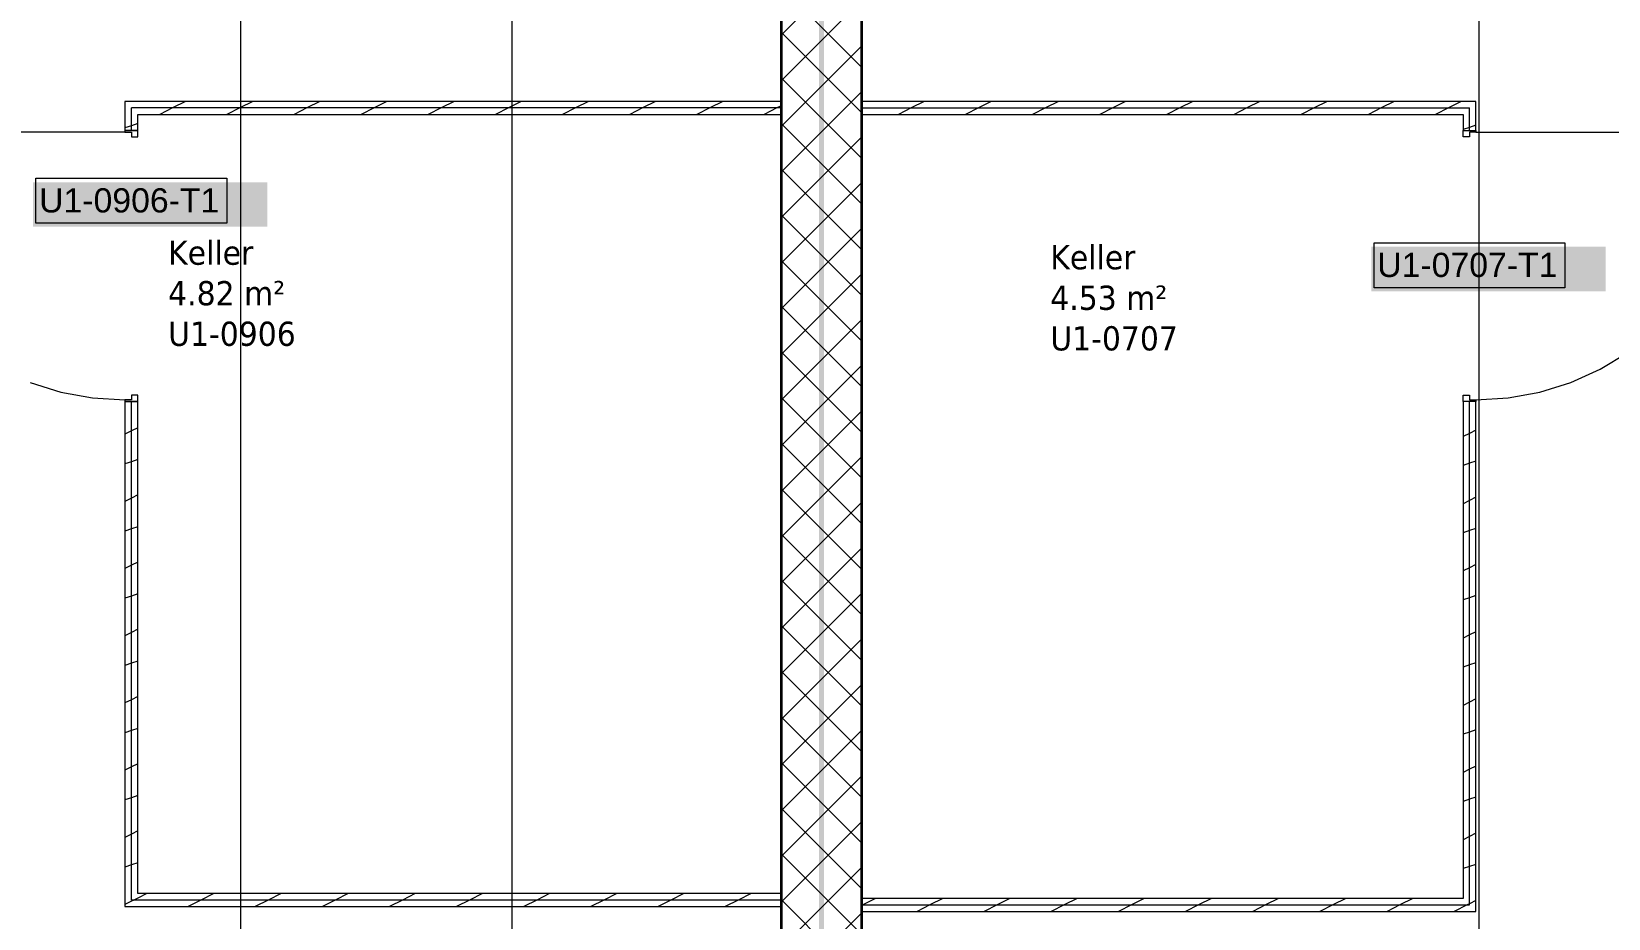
# Model space of a CAD drawing. Extents: x -1067 to 23308, y -6822 to 57810.
# Drawn here: x 7.7 to 105.5, y 353.5 to 408.5 of the extents above; entities that cross this region are included whole.
import ezdxf
from ezdxf.lldxf.tags import DXFTag

# ---------------------------------------------------------------- set-up
doc = ezdxf.new("R2010")
doc.units = 0
doc.layers.get('0').update_dxf_attribs({"lineweight": 13})
for name, color, linetype, lineweight in [('A-AREA-____-IDEN', 7, 'Continuous', 5), ('A-DOOR-____-IDEN', 7, 'Continuous', 5), ('A-DOOR-FRAM-MCUT', 7, 'Continuous', 9), ('A-DOOR-OPNG-OTLN', 7, 'Continuous', 9), ('A-WALL-____-MCUT', 7, 'Continuous', 35), ('A-WALL-____-PATT', 7, 'Continuous', 35), ('A-WALL-FNSH-MCUT', 7, 'Continuous', 35), ('S-GRID-____-OTLN', 7, 'Continuous', 5)]:
    doc.layers.add(name, color=color, linetype=linetype, lineweight=lineweight)
doc.layers.add('EL01_WAN_Leitung_Potentialausgleich', color=1, linetype='fein_strichliert', lineweight=13, true_color=0xff0000)
doc.styles.get("Standard").update_dxf_attribs({"font": 'arial.ttf'})
tags = doc.linetypes.add('_Rasterlinie_', pattern=[0.375, 0.2, -0.05, 0.075, -0.05]).pattern_tags.tags
tags[10:11] = [DXFTag(74, 4), DXFTag(75, 0), DXFTag(340, '0'), DXFTag(46, 1.0), DXFTag(50, 0.0), DXFTag(44, 0.0), DXFTag(45, 0.0)]
tags[8:9] = [DXFTag(74, 4), DXFTag(75, 0), DXFTag(340, '0'), DXFTag(46, 1.0), DXFTag(50, 0.0), DXFTag(44, 0.0), DXFTag(45, 0.0)]
tags[6:7] = [DXFTag(74, 4), DXFTag(75, 0), DXFTag(340, '0'), DXFTag(46, 1.0), DXFTag(50, 0.0), DXFTag(44, 0.0), DXFTag(45, 0.0)]
tags[4:5] = [DXFTag(74, 4), DXFTag(75, 0), DXFTag(340, '0'), DXFTag(46, 1.0), DXFTag(50, 0.0), DXFTag(44, 0.0), DXFTag(45, 0.0)]
tags = doc.linetypes.add('fein_strichliert', pattern=[4, 1, -2, 1]).pattern_tags.tags
tags[8:9] = [DXFTag(74, 4), DXFTag(75, 0), DXFTag(340, '0'), DXFTag(46, 0.0), DXFTag(50, 0.0), DXFTag(44, 0.0), DXFTag(45, 0.0)]
tags[6:7] = [DXFTag(74, 4), DXFTag(75, 0), DXFTag(340, '0'), DXFTag(46, 0.0), DXFTag(50, 0.0), DXFTag(44, 0.0), DXFTag(45, 0.0)]
tags[4:5] = [DXFTag(74, 4), DXFTag(75, 0), DXFTag(340, '0'), DXFTag(46, 0.0), DXFTag(50, 0.0), DXFTag(44, 0.0), DXFTag(45, 0.0)]

# ---------------------------------------------------------------- blocks, each defined once
blk = doc.blocks.new('Referenz-A0UJ2E68XE', base_point=(-1062.181, -175.856))
at = {"layer": 'A-DOOR-____-IDEN', "color": 0, "linetype": 'Continuous', "ltscale": 0.13}
for p, q in [((7.982, 399.412), (19.822, 399.412)), ((7.982, 396.632), (7.982, 399.412)), ((19.822, 399.412), (19.822, 396.632)), ((19.822, 396.632), (7.982, 396.632)), ((90.982, 395.412), (102.822, 395.412)), ((90.982, 392.632), (90.982, 395.412)), ((102.822, 395.412), (102.822, 392.632)), ((102.822, 392.632), (90.982, 392.632))]:
    blk.add_line(p, q, dxfattribs=at)
at = {"layer": 'A-DOOR-____-IDEN', "color": 7, "linetype": 'Continuous', "ltscale": 0.13, "true_color": 0xffffff}
for points in [[(7.807, 396.41), (22.346, 396.41), (7.807, 399.169)], [(22.346, 396.41), (7.807, 399.169), (22.346, 399.169)], [(90.807, 392.41), (105.346, 392.41), (90.807, 395.169)], [(105.346, 392.41), (90.807, 395.169), (105.346, 395.169)]]:
    blk.add_solid(points, dxfattribs=at)
at = {"layer": 'A-DOOR-FRAM-MCUT', "color": 0, "linetype": 'Continuous', "ltscale": 0.13}
for p, q in [((13.503, 402.376), (13.503, 402.276)), ((14.303, 402.376), (13.503, 402.376)), ((13.503, 402.276), (13.903, 402.276)), ((13.903, 402.276), (13.903, 401.976)), ((14.303, 401.976), (14.303, 402.376)), ((96.503, 402.376), (97.303, 402.376)), ((96.503, 401.976), (96.503, 402.376)), ((96.903, 402.276), (96.903, 401.976)), ((97.303, 402.276), (96.903, 402.276)), ((97.303, 402.376), (97.303, 402.276)), ((13.903, 401.976), (14.303, 401.976)), ((96.903, 401.976), (96.503, 401.976)), ((13.503, 385.676), (13.503, 385.576)), ((13.903, 385.676), (13.503, 385.676)), ((13.503, 385.576), (14.303, 385.576)), ((14.303, 385.976), (13.903, 385.976)), ((13.903, 385.976), (13.903, 385.676)), ((14.303, 385.576), (14.303, 385.976)), ((96.503, 385.976), (96.903, 385.976)), ((96.503, 385.576), (96.503, 385.976)), ((97.303, 385.576), (96.503, 385.576)), ((96.903, 385.976), (96.903, 385.676)), ((96.903, 385.676), (97.303, 385.676)), ((97.303, 385.676), (97.303, 385.576))]:
    blk.add_line(p, q, dxfattribs=at)
at = {"layer": 'A-DOOR-OPNG-OTLN', "color": 0, "linetype": 'Continuous', "ltscale": 0.13}
for p, q in [((13.503, 402.276), (-3.097, 402.276)), ((97.303, 402.276), (113.903, 402.276)), ((105.017, 387.577), (106.733, 388.614)), ((103.189, 386.754), (105.017, 387.577)), ((7.617, 386.754), (9.53, 386.158)), ((101.276, 386.158), (103.189, 386.754)), ((9.53, 386.158), (11.502, 385.797)), ((11.502, 385.797), (13.503, 385.676)), ((97.303, 385.676), (99.304, 385.797)), ((99.304, 385.797), (101.276, 386.158))]:
    blk.add_line(p, q, dxfattribs=at)
at = {"layer": 'A-WALL-____-MCUT', "color": 0, "linetype": 'Continuous', "ltscale": 0.35}
for p, q in [((54.203, 426.376), (54.203, 350.976)), ((59.203, 350.976), (59.203, 426.376))]:
    blk.add_line(p, q, dxfattribs=at)
at = {"layer": 'A-WALL-____-MCUT', "color": 0, "linetype": 'Continuous', "lineweight": 9, "ltscale": 0.13}
for p, q in [((13.903, 402.376), (13.903, 403.776)), ((54.203, 403.776), (13.903, 403.776)), ((59.203, 403.776), (96.903, 403.776)), ((96.903, 402.376), (96.903, 403.776)), ((13.903, 354.676), (13.903, 385.576)), ((96.903, 354.376), (96.903, 385.576)), ((54.203, 354.676), (13.903, 354.676)), ((59.203, 354.376), (96.903, 354.376))]:
    blk.add_line(p, q, dxfattribs=at)
at = {"layer": 'A-WALL-____-PATT', "color": 0, "linetype": 'Continuous', "lineweight": 9, "ltscale": 0.13}
for p, q in [((54.203, 408.287), (59.203, 413.287)), ((59.203, 406.288), (54.203, 411.288)), ((54.203, 405.458), (59.203, 410.458)), ((59.203, 403.46), (54.203, 408.46)), ((54.203, 402.63), (59.203, 407.63)), ((59.203, 400.631), (54.203, 405.631)), ((17.264, 404.176), (16.464, 403.776)), ((21.429, 404.176), (20.629, 403.776)), ((25.594, 404.176), (24.794, 403.776)), ((29.758, 404.176), (28.958, 403.776)), ((33.923, 404.176), (33.123, 403.776)), ((38.088, 404.176), (37.288, 403.776)), ((42.253, 404.176), (41.453, 403.776)), ((46.418, 404.176), (45.618, 403.776)), ((50.583, 404.176), (49.783, 403.776)), ((54.203, 399.801), (59.203, 404.801)), ((63.078, 404.176), (62.278, 403.776)), ((67.243, 404.176), (66.443, 403.776)), ((71.408, 404.176), (70.608, 403.776)), ((75.572, 404.176), (74.772, 403.776)), ((79.737, 404.176), (78.937, 403.776)), ((83.902, 404.176), (83.102, 403.776)), ((88.067, 404.176), (87.267, 403.776)), ((92.232, 404.176), (91.432, 403.776)), ((96.397, 404.176), (95.597, 403.776)), ((16.464, 403.776), (15.664, 403.376)), ((20.629, 403.776), (19.829, 403.376)), ((24.794, 403.776), (23.994, 403.376)), ((28.958, 403.776), (28.158, 403.376)), ((33.123, 403.776), (32.323, 403.376)), ((37.288, 403.776), (36.488, 403.376)), ((41.453, 403.776), (40.653, 403.376)), ((45.618, 403.776), (44.818, 403.376)), ((49.783, 403.776), (48.983, 403.376)), ((53.948, 403.776), (53.148, 403.376)), ((54.203, 403.903), (53.948, 403.776)), ((62.278, 403.776), (61.478, 403.376)), ((66.443, 403.776), (65.643, 403.376)), ((70.608, 403.776), (69.808, 403.376)), ((74.772, 403.776), (73.972, 403.376)), ((78.937, 403.776), (78.137, 403.376)), ((83.102, 403.776), (82.302, 403.376)), ((87.267, 403.776), (86.467, 403.376)), ((91.432, 403.776), (90.632, 403.376)), ((95.597, 403.776), (94.797, 403.376)), ((13.903, 402.667), (13.503, 402.534)), ((14.303, 402.801), (13.903, 402.667)), ((59.203, 397.803), (54.203, 402.803)), ((96.903, 402.569), (96.503, 402.436)), ((97.303, 402.703), (96.903, 402.569)), ((54.203, 396.973), (59.203, 401.973)), ((59.203, 394.974), (54.203, 399.974)), ((54.203, 394.144), (59.203, 399.144)), ((59.203, 392.146), (54.203, 397.146)), ((54.203, 391.316), (59.203, 396.316)), ((59.203, 389.318), (54.203, 394.318)), ((54.203, 388.488), (59.203, 393.488)), ((59.203, 386.489), (54.203, 391.489)), ((54.203, 385.659), (59.203, 390.659)), ((59.203, 383.661), (54.203, 388.661)), ((54.203, 382.831), (59.203, 387.831)), ((59.203, 380.832), (54.203, 385.832)), ((54.203, 380.002), (59.203, 385.002)), ((13.903, 383.753), (13.503, 383.553)), ((14.303, 383.953), (13.903, 383.753)), ((96.903, 383.604), (96.503, 383.404)), ((97.303, 383.804), (96.903, 383.604)), ((59.203, 378.004), (54.203, 383.004)), ((13.903, 381.844), (13.503, 381.71)), ((14.303, 381.977), (13.903, 381.844)), ((54.203, 377.174), (59.203, 382.174)), ((96.903, 381.746), (96.503, 381.612)), ((97.303, 381.879), (96.903, 381.746)), ((13.903, 379.588), (13.503, 379.388)), ((14.303, 379.788), (13.903, 379.588)), ((59.203, 375.175), (54.203, 380.175)), ((97.303, 379.639), (96.903, 379.439)), ((54.203, 374.345), (59.203, 379.345)), ((96.903, 379.439), (96.503, 379.239)), ((13.903, 377.679), (13.503, 377.546)), ((14.303, 377.812), (13.903, 377.679)), ((96.903, 377.581), (96.503, 377.448)), ((97.303, 377.714), (96.903, 377.581)), ((59.203, 372.347), (54.203, 377.347)), ((14.303, 375.624), (13.903, 375.424)), ((54.203, 371.517), (59.203, 376.517)), ((13.903, 375.424), (13.503, 375.224)), ((96.903, 375.274), (96.503, 375.074)), ((97.303, 375.474), (96.903, 375.274)), ((14.303, 373.648), (13.903, 373.514)), ((59.203, 369.519), (54.203, 374.519)), ((54.203, 368.689), (59.203, 373.689)), ((13.903, 373.514), (13.503, 373.381)), ((96.903, 373.416), (96.503, 373.283)), ((97.303, 373.55), (96.903, 373.416)), ((59.203, 366.69), (54.203, 371.69)), ((13.903, 371.259), (13.503, 371.059)), ((14.303, 371.459), (13.903, 371.259)), ((54.203, 365.86), (59.203, 370.86)), ((96.903, 371.11), (96.503, 370.91)), ((97.303, 371.31), (96.903, 371.11)), ((13.903, 369.35), (13.503, 369.216)), ((14.303, 369.483), (13.903, 369.35)), ((59.203, 363.862), (54.203, 368.862)), ((96.903, 369.251), (96.503, 369.118)), ((97.303, 369.385), (96.903, 369.251)), ((54.203, 363.032), (59.203, 368.032)), ((13.903, 367.094), (13.503, 366.894)), ((14.303, 367.294), (13.903, 367.094)), ((96.903, 366.945), (96.503, 366.745)), ((97.303, 367.145), (96.903, 366.945)), ((59.203, 361.033), (54.203, 366.033)), ((13.903, 365.185), (13.503, 365.051)), ((14.303, 365.318), (13.903, 365.185)), ((54.203, 360.203), (59.203, 365.203)), ((96.903, 365.087), (96.503, 364.953)), ((97.303, 365.22), (96.903, 365.087)), ((13.903, 362.929), (13.503, 362.729)), ((14.303, 363.129), (13.903, 362.929)), ((59.203, 358.205), (54.203, 363.205)), ((97.303, 362.98), (96.903, 362.78)), ((54.203, 357.375), (59.203, 362.375)), ((96.903, 362.78), (96.503, 362.58)), ((13.903, 361.02), (13.503, 360.887)), ((14.303, 361.153), (13.903, 361.02)), ((97.303, 361.055), (96.903, 360.922)), ((59.203, 355.376), (54.203, 360.376)), ((96.903, 360.922), (96.503, 360.789)), ((54.203, 354.546), (59.203, 359.546)), ((13.903, 358.764), (13.503, 358.564)), ((14.303, 358.964), (13.903, 358.764)), ((96.903, 358.615), (96.503, 358.415)), ((97.303, 358.815), (96.903, 358.615)), ((59.203, 352.548), (54.203, 357.548)), ((13.903, 356.855), (13.503, 356.722)), ((14.303, 356.989), (13.903, 356.855)), ((54.203, 351.718), (59.203, 356.718)), ((96.903, 356.757), (96.503, 356.624)), ((97.303, 356.891), (96.903, 356.757)), ((14.857, 355.076), (14.303, 354.799)), ((19.021, 355.076), (18.221, 354.676)), ((23.186, 355.076), (22.386, 354.676)), ((27.351, 355.076), (26.551, 354.676)), ((31.516, 355.076), (30.716, 354.676)), ((35.681, 355.076), (34.881, 354.676)), ((39.846, 355.076), (39.046, 354.676)), ((44.011, 355.076), (43.211, 354.676)), ((48.176, 355.076), (47.376, 354.676)), ((52.341, 355.076), (51.541, 354.676)), ((13.903, 354.599), (13.503, 354.399)), ((14.057, 354.676), (13.904, 354.6)), ((14.303, 354.799), (14.057, 354.676)), ((18.221, 354.676), (17.421, 354.276)), ((22.386, 354.676), (21.586, 354.276)), ((26.551, 354.676), (25.751, 354.276)), ((30.716, 354.676), (29.916, 354.276)), ((34.881, 354.676), (34.081, 354.276)), ((39.046, 354.676), (38.246, 354.276)), ((43.211, 354.676), (42.411, 354.276)), ((47.376, 354.676), (46.576, 354.276)), ((51.541, 354.676), (50.741, 354.276)), ((57.947, 350.976), (54.203, 354.72)), ((59.271, 354.376), (59.203, 354.342)), ((60.071, 354.776), (59.271, 354.376)), ((63.435, 354.376), (62.635, 353.976)), ((64.235, 354.776), (63.435, 354.376)), ((67.6, 354.376), (66.8, 353.976)), ((68.4, 354.776), (67.6, 354.376)), ((71.765, 354.376), (70.965, 353.976)), ((72.565, 354.776), (71.765, 354.376)), ((75.93, 354.376), (75.13, 353.976)), ((76.73, 354.776), (75.93, 354.376)), ((80.095, 354.376), (79.295, 353.976)), ((80.895, 354.776), (80.095, 354.376)), ((84.26, 354.376), (83.46, 353.976)), ((85.06, 354.776), (84.26, 354.376)), ((88.425, 354.376), (87.625, 353.976)), ((89.225, 354.776), (88.425, 354.376)), ((92.59, 354.376), (91.79, 353.976)), ((93.39, 354.776), (92.59, 354.376)), ((96.755, 354.376), (95.955, 353.976)), ((96.903, 354.45), (96.755, 354.376)), ((97.303, 354.65), (96.903, 354.45)), ((56.289, 350.976), (59.203, 353.89))]:
    blk.add_line(p, q, dxfattribs=at)
at = {"layer": 'A-WALL-FNSH-MCUT', "color": 0, "linetype": 'Continuous', "lineweight": 9, "ltscale": 0.13}
for p, q in [((13.503, 404.176), (13.503, 402.376)), ((54.203, 404.176), (13.503, 404.176)), ((97.303, 404.176), (59.203, 404.176)), ((97.303, 402.376), (97.303, 404.176)), ((14.303, 402.376), (14.303, 403.376)), ((14.303, 403.376), (54.203, 403.376)), ((59.203, 403.376), (96.503, 403.376)), ((96.503, 403.376), (96.503, 402.376)), ((13.503, 402.376), (14.303, 402.376)), ((96.503, 402.376), (97.303, 402.376)), ((13.503, 385.576), (13.503, 354.276)), ((14.303, 385.576), (13.503, 385.576)), ((14.303, 355.076), (14.303, 385.576)), ((96.503, 385.576), (96.503, 354.776)), ((97.303, 385.576), (96.503, 385.576)), ((97.303, 353.976), (97.303, 385.576)), ((54.203, 355.076), (14.303, 355.076)), ((13.503, 354.276), (54.203, 354.276)), ((96.503, 354.776), (59.203, 354.776)), ((59.203, 353.976), (97.303, 353.976))]:
    blk.add_line(p, q, dxfattribs=at)
at = {"layer": 'S-GRID-____-OTLN', "color": 0, "linetype": '_Rasterlinie_', "ltscale": 0.13}
for p, q in [((37.503, 560.559), (37.503, 159.768)), ((20.703, -172.392), (20.703, 546.376)), ((97.503, -172.392), (97.503, 546.376))]:
    blk.add_line(p, q, dxfattribs=at)
at = {"layer": 'A-AREA-____-IDEN', "color": 0, "linetype": 'Continuous', "ltscale": 0.13, "char_height": 1.5, "attachment_point": 1}
for s, insert in [('{\\W0.9;\\fVerdana;Keller}', (16.185, 395.554)), ('{\\W0.9;\\fVerdana;Keller}', (70.902, 395.272)), ('{\\W0.9;\\fVerdana;4.82 m²}', (16.185, 393.041)), ('{\\W0.9;\\fVerdana;4.53 m²}', (70.902, 392.758)), ('{\\W0.9;\\fVerdana;U1-0906}', (16.185, 390.527)), ('{\\W0.9;\\fVerdana;U1-0707}', (70.902, 390.244))]:
    blk.add_mtext(s, dxfattribs=dict(at, insert=insert))
at = {"layer": 'A-DOOR-____-IDEN', "color": 0, "linetype": 'Continuous', "ltscale": 0.13, "char_height": 1.5, "attachment_point": 1}
for s, insert in [('{\\fArial;U1-0906-T1}', (8.182, 398.794)), ('{\\fArial;U1-0707-T1}', (91.182, 394.794))]:
    blk.add_mtext(s, dxfattribs=dict(at, insert=insert))

msp = doc.modelspace()

# ---------------------------------------------------------------- linework, layer by layer
at = {"layer": 'EL01_WAN_Leitung_Potentialausgleich', "linetype": 'ByBlock', "ltscale": 0.13}
for points in [[(56.557, -172.392), (56.857, -172.392), (56.557, 473.376)], [(56.857, -172.392), (56.557, 473.376), (56.857, 473.376)]]:
    msp.add_solid(points, dxfattribs=at)

# ---------------------------------------------------------------- block references
at = {"color": 9, "lineweight": 25, "ltscale": 0.25, "true_color": 0xc0c0c0}
msp.add_blockref('Referenz-A0UJ2E68XE', (-1062.181, -175.856), dxfattribs=at)

doc.saveas('drawing.dxf')
